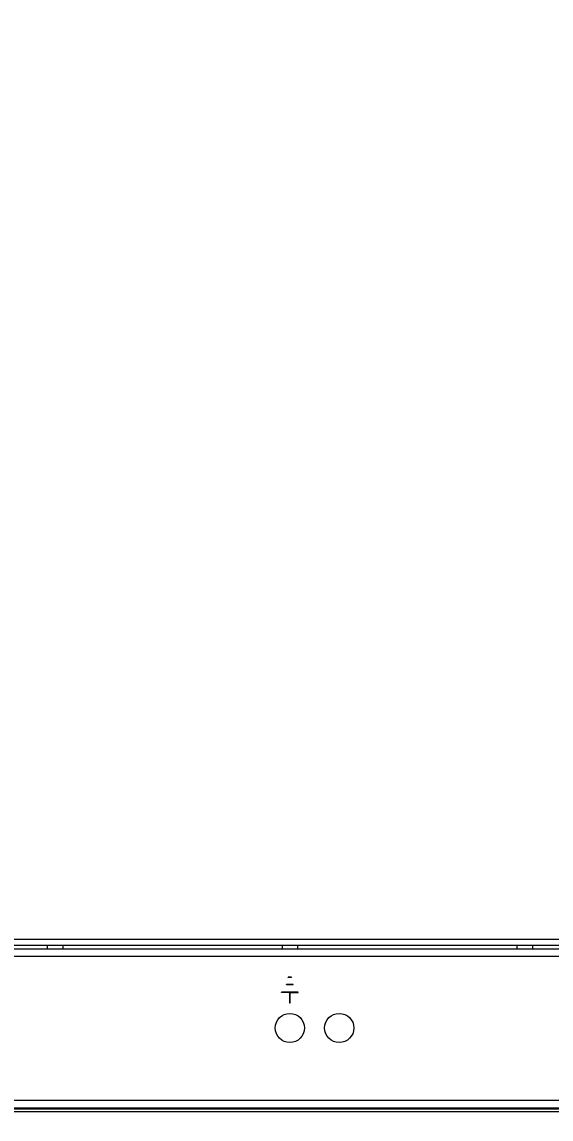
# Model space of a CAD drawing. Header units: inches. Extents: x 40138 to 76695, y -14500 to -5279.
# Drawn here: x 43545.8 to 43716, y -9959.8 to -9606.8 of the extents above; entities that cross this region are included whole.
import ezdxf

# ---------------------------------------------------------------- set-up
doc = ezdxf.new("R2010")
doc.units = ezdxf.units.IN
doc.header["$LTSCALE"] = 2
doc.header["$MEASUREMENT"] = 0
doc.header["$PDMODE"] = 35
doc.header["$PDSIZE"] = -1
doc.layers.add('M-ANNO-DIMS', color=7, linetype='Continuous', lineweight=13)
doc.layers.add('M-OBJECT-DETAILS', color=7, linetype='Continuous', lineweight=9)
doc.styles.get("Standard").update_dxf_attribs({"font": 'romans.shx', "width": 0.8})
doc.dimstyles.new('World Wide Dims', dxfattribs={"dimscale": 7, "dimtxt": 4.5, "dimasz": 3.5, "dimexe": 0.75, "dimexo": 0.75, "dimgap": 0.75, "dimtad": 0, "dimtih": 1, "dimtoh": 1, "dimdec": 0, "dimzin": 4, "dimdsep": 46, "dimtxsty": 'Standard', "dimcen": 0, "dimclrd": 256, "dimclre": 256, "dimclrt": 256, "dimadec": 0, "dimazin": 1, "dimtfac": 1, "dimtdec": 0, "dimtmove": 0, "dimatfit": 3, "dimfxl": 1, "dimtolj": 1, "dimtzin": 0, "dimlwd": -1, "dimlwe": -1, "dimarcsym": 0})

# ---------------------------------------------------------------- blocks, each defined once
blk = doc.blocks.new('*D47')
at = {"layer": 'Defpoints', "color": 0, "transparency": 16777216}
for p in [(44143.14, -8580.06), (42898.8, -10362.86), (42898.8, -10796.65)]:
    blk.add_point(p, dxfattribs=at)
at = {"layer": 'M-ANNO-DIMS', "transparency": 16777216}
for p, q in [((44143.14, -8585.31), (44143.14, -10801.9)), ((42898.8, -10368.11), (42898.8, -10801.9)), ((42923.3, -10796.65), (43189.89, -10796.65)), ((44118.64, -10796.65), (43361.19, -10796.65))]:
    blk.add_line(p, q, dxfattribs=at)
for points in [[(42923.3, -10792.57), (42923.3, -10800.74), (42898.8, -10796.65)], [(44118.64, -10792.57), (44118.64, -10800.74), (44143.14, -10796.65)]]:
    blk.add_solid(points, dxfattribs=at)
at = {"layer": 'M-ANNO-DIMS', "transparency": 16777216, "insert": (43275.54, -10796.65), "char_height": 31.5, "attachment_point": 5}
blk.add_mtext('\\A1;1244\\P [48.99]', dxfattribs=at)

msp = doc.modelspace()

# ---------------------------------------------------------------- linework, layer by layer
at = {"layer": 'M-OBJECT-DETAILS', "linetype": 'Continuous'}
for p, q in [((43346.914, -9901.872), (43917.036, -9901.872)), ((43917.036, -9903.961), (43346.914, -9903.961)), ((43553.975, -9903.961), (43553.975, -9905.089)), ((43558.975, -9903.961), (43558.975, -9905.089)), ((43629.475, -9903.961), (43629.475, -9905.089)), ((43634.475, -9903.961), (43634.475, -9905.089)), ((43704.975, -9903.961), (43704.975, -9905.089)), ((43709.975, -9903.961), (43709.975, -9905.089)), ((43884.302, -9905.089), (43379.648, -9905.089)), ((43884.302, -9907.497), (43379.648, -9907.497)), ((43632.475, -9914.108), (43631.475, -9914.108)), ((43631.475, -9914.208), (43631.475, -9914.108)), ((43632.475, -9914.208), (43631.475, -9914.208)), ((43632.475, -9914.208), (43632.475, -9914.108)), ((43630.886, -9916.619), (43630.886, -9916.519)), ((43633.063, -9916.519), (43630.886, -9916.519)), ((43633.063, -9916.619), (43630.886, -9916.619)), ((43633.063, -9916.619), (43633.063, -9916.519)), ((43629.298, -9919.031), (43629.298, -9918.931)), ((43634.652, -9918.931), (43629.298, -9918.931)), ((43631.925, -9919.031), (43629.298, -9919.031)), ((43631.925, -9922.471), (43631.925, -9919.031)), ((43632.025, -9922.471), (43632.025, -9919.031)), ((43632.025, -9919.031), (43634.652, -9919.031)), ((43634.652, -9919.031), (43634.652, -9918.931)), ((43632.025, -9922.471), (43631.925, -9922.471)), ((43905.955, -9953.822), (43357.995, -9953.822)), ((43905.975, -9956.608), (43357.975, -9956.608)), ((43905.955, -9956.23), (43357.995, -9956.23)), ((43905.975, -9957.497), (43357.975, -9957.497))]:
    msp.add_line(p, q, dxfattribs=at)
for centre in [(43631.975, -9930.471), (43647.85, -9930.471)]:
    msp.add_circle(centre, 4.7, dxfattribs=at)

# ---------------------------------------------------------------- dimensions: what is measured, and where the dimension line sits
at = {"layer": 'M-ANNO-DIMS'}
dim = msp.add_linear_dim(base=(42898.801, -10796.654), p1=(44143.143, -8580.061), p2=(42898.801, -10362.859), angle=180, dimstyle='World Wide Dims', override={"dimpost": '\\X'}, dxfattribs=at)
dim.commit()
dim.dimension.update_dxf_attribs({"geometry": '*D47', "text_midpoint": (43275.538, -10796.654), "dimtype": 160})

doc.saveas('drawing.dxf')
